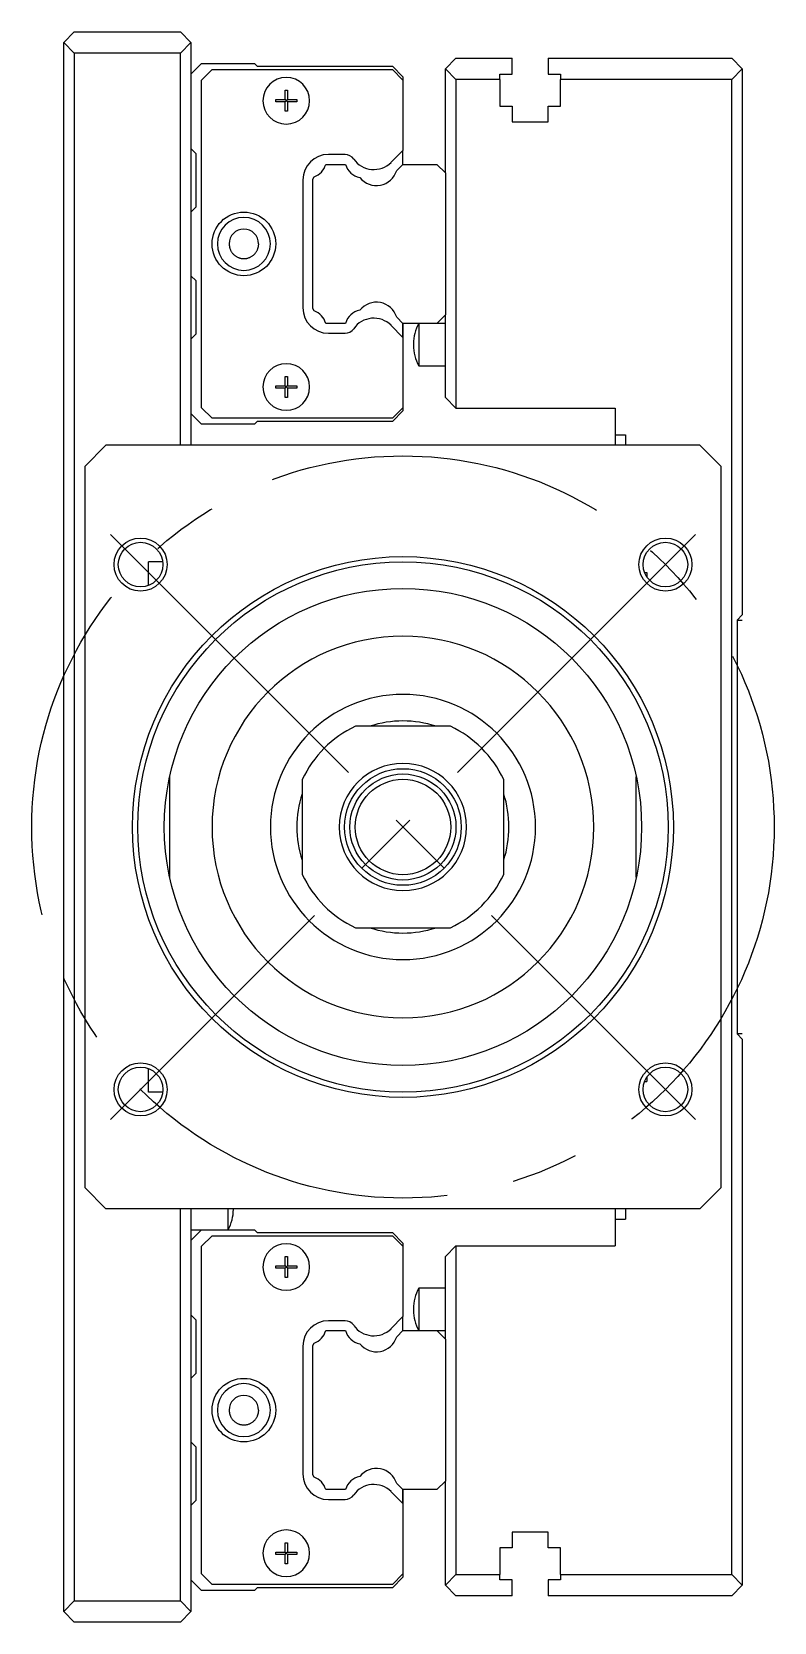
# Model space of a CAD drawing. Extents: x -15 to 1006, y -334 to 81.
# Drawn here: x 935.8 to 1005.8, y -75 to 75 of the extents above; entities that cross this region are included whole.
import ezdxf

# ---------------------------------------------------------------- set-up
doc = ezdxf.new("R2010")
doc.units = 0
doc.linetypes.add('CENTER', pattern=[50.8, 31.75, -6.35, 6.35, -6.35])
doc.linetypes.add('DASHED', pattern=[19.05, 12.7, -6.35])
doc.layers.get('0').update_dxf_attribs({"linetype": 'CONTINUOUS'})
doc.layers.add('CENTER', color=1, linetype='CENTER')

msp = doc.modelspace()

# ---------------------------------------------------------------- linework, layer by layer
at = {"color": 7, "linetype": 'CONTINUOUS'}
for p, q in [((938.79, 74), (939.79, 75)), ((939.79, 75), (949.79, 75)), ((949.79, 75), (950.79, 74)), ((938.79, -74), (938.79, 74)), ((939.79, 73), (938.79, 74)), ((949.79, 73), (950.79, 74)), ((950.79, 74), (950.79, 36)), ((949.79, 73), (939.79, 73)), ((939.79, 73), (939.79, -73)), ((949.79, 36), (949.79, 73)), ((950.79, 71), (951.78, 72)), ((951.78, 72), (956.78, 72)), ((956.78, 72), (957.03, 71.75)), ((974.78, 71.5), (975.78, 72.5)), ((975.78, 72.5), (981.08, 72.5)), ((981.08, 71), (981.08, 72.5)), ((984.48, 72.5), (1001.78, 72.5)), ((984.48, 72.5), (984.48, 71)), ((1001.78, 72.5), (1002.78, 71.5)), ((951.78, 70.45), (952.78, 71.45)), ((952.78, 71.45), (969.78, 71.45)), ((957.03, 71.75), (969.78, 71.75)), ((969.78, 71.75), (970.78, 70.75)), ((969.78, 71.45), (970.78, 70.45)), ((970.78, 70.75), (970.78, 70.45)), ((974.78, 61.7), (974.78, 71.5)), ((975.78, 70.5), (974.78, 71.5)), ((979.93, 70.5), (975.78, 70.5)), ((975.78, 70.5), (975.78, 39.5)), ((979.93, 70.5), (979.93, 71)), ((979.93, 71), (981.08, 71)), ((979.93, 70.5), (979.93, 68)), ((984.48, 71), (985.63, 71)), ((985.63, 71), (985.63, 70.5)), ((985.63, 68), (985.63, 70.5)), ((1001.78, 70.5), (985.63, 70.5)), ((1002.78, 71.5), (1001.78, 70.5)), ((1001.78, -70.5), (1001.78, 70.5)), ((1002.78, 71.5), (1002.78, 20)), ((951.78, 39.55), (951.78, 70.45)), ((959.68, 68.6), (959.68, 69.5)), ((959.68, 69.5), (959.88, 69.5)), ((959.88, 69.5), (959.88, 68.6)), ((970.78, 70.45), (970.78, 63.82)), ((958.79, 68.4), (958.79, 68.6)), ((958.79, 68.6), (959.68, 68.6)), ((959.68, 68.4), (958.79, 68.4)), ((959.68, 68.6), (959.78, 68.5)), ((959.68, 68.4), (959.78, 68.5)), ((959.68, 67.5), (959.68, 68.4)), ((959.88, 67.5), (959.68, 67.5)), ((959.88, 68.6), (959.78, 68.5)), ((959.88, 68.4), (959.78, 68.5)), ((959.88, 68.6), (960.78, 68.6)), ((960.78, 68.4), (959.88, 68.4)), ((959.88, 68.4), (959.88, 67.5)), ((960.78, 68.6), (960.78, 68.4)), ((979.93, 68), (981.08, 68)), ((981.08, 68), (981.08, 66.5)), ((984.48, 68), (985.63, 68)), ((984.48, 66.5), (984.48, 68)), ((981.08, 66.5), (984.48, 66.5)), ((951.28, 63.5), (950.79, 64)), ((951.28, 58.5), (951.28, 63.5)), ((965.32, 63.43), (963.75, 63.43)), ((970.78, 63.82), (969.65, 62.68)), ((970.78, 62.5), (970.78, 63.82)), ((963.5, 62.5), (965.37, 62.5)), ((970.2, 61.91), (970.78, 62.5)), ((970.78, 62.5), (973.98, 62.5)), ((973.98, 62.5), (974.78, 61.7)), ((974.78, 61.7), (974.78, 48.3)), ((961.35, 61.03), (961.35, 48.97)), ((962.28, 61.1), (962.41, 61.32)), ((962.28, 48.9), (962.28, 61.1)), ((950.79, 58), (951.28, 58.5)), ((954.39, 55), (954.39, 54.95)), ((954.39, 54.95), (954.4, 54.9)), ((954.4, 54.9), (954.4, 54.85)), ((954.4, 54.85), (954.41, 54.8)), ((954.41, 54.8), (954.41, 54.76)), ((954.41, 54.76), (954.42, 54.71)), ((954.42, 54.71), (954.44, 54.66)), ((954.44, 54.66), (954.45, 54.61)), ((954.45, 54.61), (954.47, 54.55)), ((954.47, 54.55), (954.49, 54.5)), ((954.49, 54.5), (954.51, 54.45)), ((954.51, 54.45), (954.53, 54.39)), ((954.53, 54.39), (954.56, 54.34)), ((954.56, 54.34), (954.59, 54.29)), ((954.59, 54.29), (954.62, 54.24)), ((954.62, 54.24), (954.65, 54.19)), ((954.65, 54.19), (954.69, 54.14)), ((954.69, 54.14), (954.72, 54.1)), ((954.72, 54.1), (954.76, 54.05)), ((954.76, 54.05), (954.8, 54.01)), ((954.8, 54.01), (954.85, 53.97)), ((956.72, 53.97), (956.76, 54.01)), ((956.76, 54.01), (956.8, 54.05)), ((956.8, 54.05), (956.84, 54.09)), ((956.84, 54.09), (956.88, 54.14)), ((956.88, 54.14), (956.92, 54.19)), ((956.92, 54.19), (956.95, 54.24)), ((956.95, 54.24), (956.98, 54.29)), ((956.98, 54.29), (957.01, 54.34)), ((957.01, 54.34), (957.03, 54.38)), ((957.03, 54.38), (957.06, 54.43)), ((957.06, 54.43), (957.08, 54.48)), ((957.08, 54.48), (957.09, 54.53)), ((957.09, 54.53), (957.11, 54.58)), ((957.11, 54.58), (957.13, 54.63)), ((957.13, 54.63), (957.14, 54.68)), ((957.14, 54.68), (957.15, 54.73)), ((957.15, 54.73), (957.16, 54.78)), ((957.16, 54.78), (957.17, 54.83)), ((957.17, 54.88), (957.18, 54.93)), ((957.17, 54.83), (957.17, 54.88)), ((957.18, 55), (957.18, 55)), ((957.18, 55), (957.18, 55)), ((957.18, 55), (957.18, 55)), ((957.18, 54.98), (957.18, 55)), ((957.18, 54.93), (957.18, 54.98)), ((954.85, 53.97), (954.89, 53.93)), ((954.89, 53.93), (954.94, 53.89)), ((954.94, 53.89), (954.99, 53.86)), ((954.99, 53.86), (955.03, 53.83)), ((955.03, 53.83), (955.08, 53.8)), ((955.08, 53.8), (955.13, 53.77)), ((955.13, 53.77), (955.19, 53.74)), ((955.19, 53.74), (955.24, 53.72)), ((955.24, 53.72), (955.29, 53.7)), ((955.29, 53.7), (955.35, 53.68)), ((955.35, 53.68), (955.41, 53.66)), ((955.41, 53.66), (955.46, 53.64)), ((955.46, 53.64), (955.52, 53.63)), ((955.52, 53.63), (955.58, 53.62)), ((955.58, 53.62), (955.64, 53.62)), ((955.64, 53.62), (955.69, 53.61)), ((955.69, 53.61), (955.75, 53.61)), ((955.75, 53.61), (955.81, 53.61)), ((955.81, 53.61), (955.87, 53.61)), ((955.87, 53.61), (955.93, 53.62)), ((955.93, 53.62), (955.99, 53.62)), ((955.99, 53.62), (956.05, 53.63)), ((956.05, 53.63), (956.1, 53.64)), ((956.1, 53.64), (956.16, 53.66)), ((956.16, 53.66), (956.22, 53.68)), ((956.22, 53.68), (956.27, 53.7)), ((956.27, 53.7), (956.33, 53.72)), ((956.33, 53.72), (956.38, 53.74)), ((956.38, 53.74), (956.43, 53.77)), ((956.43, 53.77), (956.48, 53.8)), ((956.48, 53.8), (956.53, 53.83)), ((956.53, 53.83), (956.58, 53.86)), ((956.58, 53.86), (956.63, 53.89)), ((956.63, 53.89), (956.68, 53.93)), ((956.68, 53.93), (956.72, 53.97)), ((951.28, 51.5), (950.79, 52)), ((951.28, 46.5), (951.28, 51.5)), ((962.41, 48.68), (962.28, 48.9)), ((970.78, 47.5), (970.2, 48.09)), ((970.78, 47.5), (970.2, 48.09)), ((974.78, 48.3), (973.98, 47.5)), ((974.78, 40.5), (974.78, 48.3)), ((950.79, 46), (951.28, 46.5)), ((965.37, 47.5), (963.5, 47.5)), ((963.75, 46.57), (965.32, 46.57)), ((969.65, 47.32), (970.78, 46.18)), ((970.78, 47.5), (970.78, 46.18)), ((970.78, 46.18), (970.78, 47.5)), ((973.98, 47.5), (970.78, 47.5)), ((972.28, 47.5), (972.28, 43.5)), ((974.78, 47.5), (973.98, 47.5)), ((970.78, 46.18), (970.78, 39.55)), ((971.78, 45.56), (971.78, 45.44)), ((972.28, 43.5), (974.78, 43.5)), ((959.68, 41.6), (959.68, 42.5)), ((959.68, 42.5), (959.88, 42.5)), ((959.88, 42.5), (959.88, 41.6)), ((958.79, 41.6), (959.68, 41.6)), ((958.79, 41.4), (958.79, 41.6)), ((959.68, 41.4), (958.79, 41.4)), ((959.68, 41.6), (959.78, 41.5)), ((959.68, 41.4), (959.78, 41.5)), ((959.68, 40.5), (959.68, 41.4)), ((959.88, 40.5), (959.68, 40.5)), ((959.88, 41.6), (959.78, 41.5)), ((959.88, 41.4), (959.78, 41.5)), ((959.88, 41.6), (960.78, 41.6)), ((960.78, 41.4), (959.88, 41.4)), ((959.88, 41.4), (959.88, 40.5)), ((960.78, 41.6), (960.78, 41.4)), ((974.78, 40.5), (975.78, 39.5)), ((952.78, 38.55), (951.78, 39.55)), ((970.78, 39.55), (969.78, 38.55)), ((970.78, 39.25), (969.78, 38.25)), ((970.78, 39.55), (970.78, 39.25)), ((975.78, 39.5), (990.78, 39.5)), ((990.78, 39.5), (990.78, 37)), ((951.78, 38), (950.79, 39)), ((956.78, 38), (951.78, 38)), ((969.78, 38.55), (952.78, 38.55)), ((957.03, 38.25), (956.78, 38)), ((969.78, 38.25), (957.03, 38.25)), ((942.78, 36), (940.78, 34)), ((998.78, 36), (942.78, 36)), ((990.78, 37), (990.78, 36)), ((990.78, 37), (991.78, 37)), ((991.78, 37), (991.78, 36)), ((1000.78, 34), (998.78, 36)), ((940.78, 34), (940.78, -34)), ((1000.78, -34), (1000.78, 34)), ((948.12, 25), (946.79, 25)), ((946.79, 22.79), (946.79, 25)), ((993.57, 24), (993.78, 24)), ((993.78, 24), (993.78, 23.59)), ((1002.28, 19.5), (1002.78, 20)), ((1002.28, 19.5), (1002.28, -19.5)), ((975.26, 9.5), (966.31, 9.5)), ((948.78, 4.72), (948.78, -4.72)), ((992.78, -4.72), (992.78, 4.72)), ((961.28, 4.47), (961.28, -4.47)), ((980.28, -4.47), (980.28, 4.47)), ((966.31, -9.5), (975.26, -9.5)), ((1002.78, -20), (1002.28, -19.5)), ((1002.78, -20), (1002.78, -71.5)), ((946.79, -25), (946.79, -22.79)), ((993.78, -23.59), (993.78, -24)), ((948.12, -25), (946.79, -25)), ((993.57, -24), (993.78, -24)), ((940.78, -34), (942.78, -36)), ((998.78, -36), (1000.78, -34)), ((998.78, -36), (942.78, -36)), ((949.79, -73), (949.79, -36)), ((950.79, -36), (950.79, -74)), ((954.79, -36.06), (954.79, -36)), ((990.78, -36), (990.78, -37)), ((991.78, -36), (991.78, -37)), ((954.29, -38), (954.29, -36)), ((990.78, -37), (991.78, -37)), ((990.78, -37), (990.78, -39.5)), ((950.79, -38), (951.78, -38)), ((950.79, -39), (951.78, -38)), ((951.78, -38), (956.78, -38)), ((951.78, -39.55), (952.78, -38.55)), ((952.78, -38.55), (969.78, -38.55)), ((956.78, -38), (957.03, -38.25)), ((957.03, -38.25), (969.78, -38.25)), ((969.78, -38.25), (970.78, -39.25)), ((969.78, -38.55), (970.78, -39.55)), ((951.78, -70.45), (951.78, -39.55)), ((970.78, -39.25), (970.78, -39.55)), ((970.78, -39.55), (970.78, -46.18)), ((975.78, -39.5), (974.78, -40.5)), ((974.78, -48.3), (974.78, -40.5)), ((975.78, -39.5), (990.78, -39.5)), ((975.78, -39.5), (975.78, -70.5)), ((958.79, -41.4), (959.68, -41.4)), ((958.79, -41.6), (958.79, -41.4)), ((959.68, -41.6), (958.79, -41.6)), ((959.68, -41.4), (959.68, -40.5)), ((959.68, -40.5), (959.88, -40.5)), ((959.68, -41.4), (959.78, -41.5)), ((959.68, -41.6), (959.78, -41.5)), ((959.68, -42.5), (959.68, -41.6)), ((959.88, -41.4), (959.78, -41.5)), ((959.88, -41.6), (959.78, -41.5)), ((959.88, -40.5), (959.88, -41.4)), ((959.88, -41.4), (960.78, -41.4)), ((959.88, -41.6), (959.88, -42.5)), ((960.78, -41.6), (959.88, -41.6)), ((960.78, -41.4), (960.78, -41.6)), ((959.88, -42.5), (959.68, -42.5)), ((974.78, -43.5), (972.28, -43.5)), ((972.28, -43.5), (972.28, -47.5)), ((951.28, -46.5), (950.79, -46)), ((951.28, -51.5), (951.28, -46.5)), ((970.78, -46.18), (969.65, -47.32)), ((970.78, -47.5), (970.78, -46.18)), ((971.78, -45.44), (971.78, -45.56)), ((963.5, -47.5), (965.37, -47.5)), ((965.32, -46.57), (963.75, -46.57)), ((970.2, -48.09), (970.78, -47.5)), ((970.78, -47.5), (973.98, -47.5)), ((973.98, -47.5), (974.78, -47.5)), ((973.98, -47.5), (974.78, -48.3)), ((961.35, -48.97), (961.35, -61.03)), ((962.28, -48.9), (962.41, -48.68)), ((962.28, -61.1), (962.28, -48.9)), ((974.78, -48.3), (974.78, -61.7)), ((950.79, -52), (951.28, -51.5)), ((954.39, -55), (954.39, -55.05)), ((954.39, -55.05), (954.4, -55.1)), ((954.4, -55.1), (954.4, -55.15)), ((954.4, -55.15), (954.41, -55.2)), ((954.41, -55.2), (954.41, -55.24)), ((954.41, -55.24), (954.42, -55.29)), ((954.42, -55.29), (954.44, -55.34)), ((954.44, -55.34), (954.45, -55.39)), ((954.45, -55.39), (954.47, -55.45)), ((954.47, -55.45), (954.49, -55.5)), ((957.08, -55.52), (957.09, -55.47)), ((957.09, -55.47), (957.11, -55.42)), ((957.11, -55.42), (957.13, -55.37)), ((957.13, -55.37), (957.14, -55.32)), ((957.14, -55.32), (957.15, -55.27)), ((957.15, -55.27), (957.16, -55.22)), ((957.16, -55.22), (957.17, -55.17)), ((957.17, -55.12), (957.18, -55.07)), ((957.17, -55.17), (957.17, -55.12)), ((957.18, -55), (957.18, -55)), ((957.18, -55), (957.18, -55)), ((957.18, -55), (957.18, -55)), ((957.18, -55.02), (957.18, -55)), ((957.18, -55.07), (957.18, -55.02)), ((954.49, -55.5), (954.51, -55.55)), ((954.51, -55.55), (954.53, -55.61)), ((954.53, -55.61), (954.56, -55.66)), ((954.56, -55.66), (954.59, -55.71)), ((954.59, -55.71), (954.62, -55.76)), ((954.62, -55.76), (954.65, -55.81)), ((954.65, -55.81), (954.69, -55.86)), ((954.69, -55.86), (954.72, -55.9)), ((954.72, -55.9), (954.76, -55.95)), ((954.76, -55.95), (954.8, -55.99)), ((954.8, -55.99), (954.85, -56.03)), ((954.85, -56.03), (954.89, -56.07)), ((954.89, -56.07), (954.94, -56.11)), ((954.94, -56.11), (954.99, -56.14)), ((954.99, -56.14), (955.03, -56.17)), ((955.03, -56.17), (955.08, -56.2)), ((955.08, -56.2), (955.13, -56.23)), ((955.13, -56.23), (955.19, -56.26)), ((955.19, -56.26), (955.24, -56.28)), ((955.24, -56.28), (955.29, -56.3)), ((955.29, -56.3), (955.35, -56.32)), ((955.35, -56.32), (955.41, -56.34)), ((955.41, -56.34), (955.46, -56.36)), ((955.46, -56.36), (955.52, -56.37)), ((955.52, -56.37), (955.58, -56.38)), ((955.58, -56.38), (955.64, -56.38)), ((955.64, -56.38), (955.69, -56.39)), ((955.69, -56.39), (955.75, -56.39)), ((955.75, -56.39), (955.81, -56.39)), ((955.81, -56.39), (955.87, -56.39)), ((955.87, -56.39), (955.93, -56.38)), ((955.93, -56.38), (955.99, -56.38)), ((955.99, -56.38), (956.05, -56.37)), ((956.05, -56.37), (956.1, -56.36)), ((956.1, -56.36), (956.16, -56.34)), ((956.16, -56.34), (956.22, -56.32)), ((956.22, -56.32), (956.27, -56.3)), ((956.27, -56.3), (956.33, -56.28)), ((956.33, -56.28), (956.38, -56.26)), ((956.38, -56.26), (956.43, -56.23)), ((956.43, -56.23), (956.48, -56.2)), ((956.48, -56.2), (956.53, -56.17)), ((956.53, -56.17), (956.58, -56.14)), ((956.58, -56.14), (956.63, -56.11)), ((956.63, -56.11), (956.68, -56.07)), ((956.68, -56.07), (956.72, -56.03)), ((956.72, -56.03), (956.76, -55.99)), ((956.76, -55.99), (956.8, -55.95)), ((956.8, -55.95), (956.84, -55.91)), ((956.84, -55.91), (956.88, -55.86)), ((956.88, -55.86), (956.92, -55.81)), ((956.92, -55.81), (956.95, -55.76)), ((956.95, -55.76), (956.98, -55.71)), ((956.98, -55.71), (957.01, -55.66)), ((957.01, -55.66), (957.03, -55.62)), ((957.03, -55.62), (957.06, -55.57)), ((957.06, -55.57), (957.08, -55.52)), ((951.28, -58.5), (950.79, -58)), ((951.28, -63.5), (951.28, -58.5)), ((962.41, -61.32), (962.28, -61.1)), ((965.37, -62.5), (963.5, -62.5)), ((969.65, -62.68), (970.78, -63.82)), ((970.78, -62.5), (970.2, -61.91)), ((970.78, -62.5), (970.2, -61.91)), ((970.78, -62.5), (970.78, -63.82)), ((970.78, -63.82), (970.78, -62.5)), ((973.98, -62.5), (970.78, -62.5)), ((974.78, -61.7), (973.98, -62.5)), ((974.78, -71.5), (974.78, -61.7)), ((950.79, -64), (951.28, -63.5)), ((963.75, -63.43), (965.32, -63.43)), ((970.78, -63.82), (970.78, -70.45)), ((981.08, -66.5), (981.08, -68)), ((984.48, -66.5), (981.08, -66.5)), ((984.48, -68), (984.48, -66.5)), ((958.79, -68.6), (958.79, -68.4)), ((958.79, -68.4), (959.68, -68.4)), ((959.68, -68.6), (958.79, -68.6)), ((959.68, -68.4), (959.68, -67.5)), ((959.68, -67.5), (959.88, -67.5)), ((959.68, -68.4), (959.78, -68.5)), ((959.68, -68.6), (959.78, -68.5)), ((959.68, -69.5), (959.68, -68.6)), ((959.88, -68.4), (959.78, -68.5)), ((959.88, -68.6), (959.78, -68.5)), ((959.88, -67.5), (959.88, -68.4)), ((959.88, -68.4), (960.78, -68.4)), ((960.78, -68.6), (959.88, -68.6)), ((959.88, -68.6), (959.88, -69.5)), ((960.78, -68.4), (960.78, -68.6)), ((979.93, -68), (979.93, -70.5)), ((981.08, -68), (979.93, -68)), ((985.63, -68), (984.48, -68)), ((985.63, -70.5), (985.63, -68)), ((952.78, -71.45), (951.78, -70.45)), ((959.88, -69.5), (959.68, -69.5)), ((970.78, -70.45), (969.78, -71.45)), ((970.78, -70.45), (970.78, -70.75)), ((974.78, -71.5), (975.78, -70.5)), ((975.78, -70.5), (979.93, -70.5)), ((979.93, -71), (979.93, -70.5)), ((985.63, -70.5), (985.63, -71)), ((985.63, -70.5), (1001.78, -70.5)), ((1001.78, -70.5), (1002.78, -71.5)), ((951.78, -72), (950.79, -71)), ((956.78, -72), (951.78, -72)), ((969.78, -71.45), (952.78, -71.45)), ((957.03, -71.75), (956.78, -72)), ((969.78, -71.75), (957.03, -71.75)), ((970.78, -70.75), (969.78, -71.75)), ((975.78, -72.5), (974.78, -71.5)), ((981.08, -71), (979.93, -71)), ((981.08, -72.5), (981.08, -71)), ((985.63, -71), (984.48, -71)), ((984.48, -71), (984.48, -72.5)), ((1002.78, -71.5), (1001.78, -72.5)), ((938.79, -74), (939.79, -73)), ((939.79, -73), (949.79, -73)), ((949.79, -73), (950.79, -74)), ((981.08, -72.5), (975.78, -72.5)), ((1001.78, -72.5), (984.48, -72.5)), ((939.79, -75), (938.79, -74)), ((949.79, -75), (939.79, -75)), ((950.79, -74), (949.79, -75))]:
    msp.add_line(p, q, dxfattribs=at)
at = {"color": 3, "linetype": 'DASHED'}
for p, q in [((1002.28, 19.5), (1002.78, 19.5)), ((1002.78, -19.5), (1002.28, -19.5))]:
    msp.add_line(p, q, dxfattribs=at)
at = {"color": 7, "linetype": 'CONTINUOUS'}
for centre, radius in [((955.78, 55), 3), ((946.04, 24.75), 2.1), ((995.53, 24.75), 2.1), ((970.78, 0), 25.5), ((970.78, 0), 25), ((970.78, 0), 22.5), ((970.78, 0), 5.5), ((970.78, 0), 5), ((970.78, 0), 4.5), ((946.04, -24.75), 2.1), ((995.53, -24.75), 2.1), ((955.78, -55), 3)]:
    msp.add_circle(centre, radius, dxfattribs=at)
at = {"color": 3, "linetype": 'CONTINUOUS'}
for centre in [(946.04, 24.75), (995.53, 24.75), (946.04, -24.75), (995.53, -24.75)]:
    msp.add_circle(centre, 2.5, dxfattribs=at)
at = {"color": 7, "linetype": 'CONTINUOUS'}
for centre, radius, start, end in [((959.78, 68.5), 2.2, 0, 180), ((959.78, 68.5), 2.2, 180, 0), ((963.75, 61.03), 2.4, 90, 180), ((965.32, 62.43), 1, 34.7052, 90), ((961.85, 62.93), 1.7, 289.2262, 345.349), ((967.01, 62.93), 1.7, 194.651, 260.012), ((968.03, 64.31), 2.3, 214.7598, 315), ((968.28, 62.5), 2, 218.4716, 342.8856), ((955.78, 55), 2.5, 0, 180), ((955.78, 55), 1.39, 0, 180), ((955.78, 55), 2.5, 180, 0), ((968.28, 47.5), 2, 17.1144, 141.5284), ((963.75, 48.97), 2.4, 180, 270), ((961.85, 47.07), 1.7, 14.651, 70.7738), ((967.01, 47.07), 1.7, 99.988, 165.349), ((965.32, 47.57), 1, 270, 325.2543), ((968.03, 45.69), 2.3, 44.9803, 145.2567), ((975.78, 45.56), 4, 151.0305, 180), ((975.78, 45.44), 4, 180, 208.9695), ((959.78, 41.5), 2.2, 0, 180), ((959.78, 41.5), 2.2, 180, 0), ((970.78, 0), 18, 0, 180), ((970.78, 0), 18, 0, 180), ((970.78, 0), 12.5, 0, 180), ((970.78, 0), 12.5, 0, 180), ((970.78, 0), 10.5, 115.2088, 154.7912), ((970.78, 0), 10, 71.8051, 108.1949), ((970.78, 0), 10, 71.8051, 108.1949), ((970.78, 0), 10.5, 25.2088, 64.7912), ((970.78, 0), 6, 0, 180), ((970.78, 0), 10, 161.8051, 180), ((970.78, 0), 10, 161.8051, 180), ((970.78, 0), 10, 0, 18.1949), ((970.78, 0), 10, 0, 18.1949), ((970.78, 0), 18, 180, 0), ((970.78, 0), 18, 180, 0), ((970.78, 0), 12.5, 180, 0), ((970.78, 0), 12.5, 180, 0), ((970.78, 0), 10, 180, 198.1949), ((970.78, 0), 10, 180, 198.1949), ((970.78, 0), 6, 180, 0), ((970.78, 0), 10, 341.8051, 0), ((970.78, 0), 10, 341.8051, 0), ((970.78, 0), 10.5, 205.2088, 244.7912), ((970.78, 0), 10.5, 295.2088, 334.7912), ((970.78, 0), 10, 251.8051, 288.1949), ((970.78, 0), 10, 251.8051, 288.1949), ((950.79, -36.06), 4, 331.0305, 0), ((959.78, -41.5), 2.2, 0, 180), ((959.78, -41.5), 2.2, 180, 0), ((975.78, -45.44), 4, 151.0305, 180), ((975.78, -45.56), 4, 180, 208.9695), ((963.75, -48.97), 2.4, 90, 180), ((961.85, -47.07), 1.7, 289.2262, 345.349), ((965.32, -47.57), 1, 34.7052, 90), ((967.01, -47.07), 1.7, 194.651, 260.012), ((968.03, -45.69), 2.3, 214.7598, 315), ((968.28, -47.5), 2, 218.4716, 342.8856), ((955.78, -55), 2.5, 0, 180), ((955.78, -55), 1.39, 0, 180), ((955.78, -55), 2.5, 180, 0), ((963.75, -61.03), 2.4, 180, 270), ((961.85, -62.93), 1.7, 14.651, 70.7738), ((967.01, -62.93), 1.7, 99.988, 165.349), ((968.28, -62.5), 2, 17.1144, 141.5284), ((965.32, -62.43), 1, 270, 325.2543), ((968.03, -64.31), 2.3, 44.9803, 145.2567), ((959.78, -68.5), 2.2, 0, 180), ((959.78, -68.5), 2.2, 180, 0)]:
    msp.add_arc(centre, radius, start, end, dxfattribs=at)
at = {"layer": 'CENTER', "color": 1, "linetype": 'CENTER'}
for p, q in [((998.36, 27.58), (943.21, -27.58)), ((943.21, 27.58), (998.36, -27.58))]:
    msp.add_line(p, q, dxfattribs=at)
msp.add_circle((970.78, 0), 35, dxfattribs=at)

doc.saveas('drawing.dxf')
